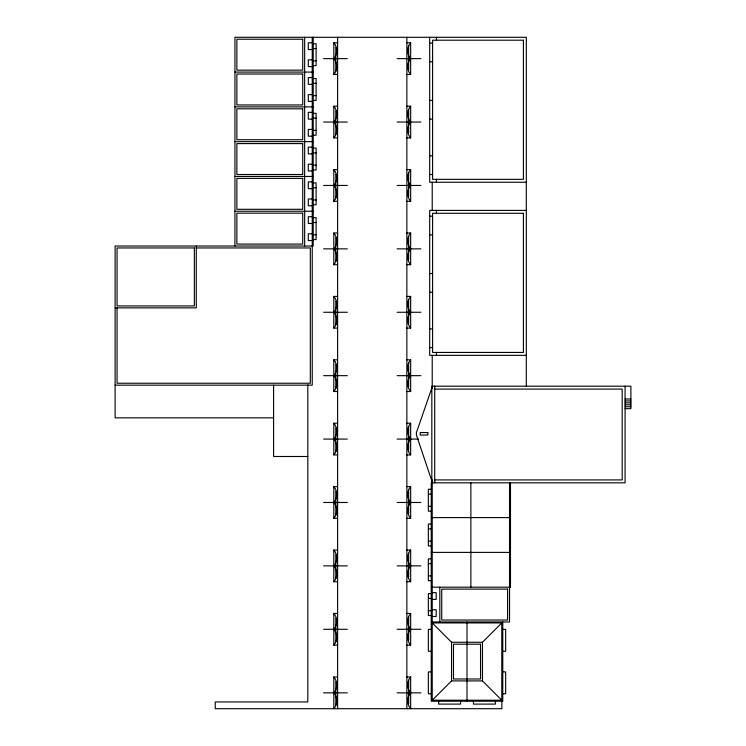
<?xml version="1.0" encoding="UTF-8"?>
<svg xmlns="http://www.w3.org/2000/svg" width="746" height="746" viewBox="0 0 746 746"><rect width="100%" height="100%" fill="white"/><g stroke="black" fill="none" stroke-linecap="round" stroke-linejoin="round"><path stroke-width="1.12" d="M431.822 388.125L416.427 432.568L416.427 435.049L431.822 480.89M501.797 700.233L482.466 680.912L482.466 642.259L501.797 622.929L432.223 622.929L432.223 700.233L501.797 700.233L501.797 622.929M432.223 700.233L451.544 680.912L451.544 642.259L432.223 622.929M312.248 42.774L308.285 42.774L308.285 49.544L312.248 49.544M337.612 74.488L333.807 74.488A11.488 10.901 -90 0 0 333.807 58.645A11.488 10.901 -90 0 0 333.807 42.792L337.612 42.792M406.859 42.792L410.664 42.792A11.488 10.901 90 0 0 410.664 58.645A11.488 10.901 90 0 0 410.664 74.488L406.859 74.488M429.687 43.1L432.587 43.1M313.208 43.744L316.108 43.744L316.108 65.648L313.208 65.648M313.208 48.574L316.108 48.574M323.596 58.645L347.3 58.645M397.161 58.645L420.865 58.645M312.248 59.848L308.285 59.848L308.285 66.608L312.248 66.608M313.208 60.818L316.108 60.818M429.687 61.778L432.587 61.778M234.943 72.082L313.208 72.082M312.248 77.565L308.285 77.565L308.285 84.326L312.248 84.326M313.208 78.526L316.108 78.526L316.108 100.43L313.208 100.43M313.208 83.356L316.108 83.356M312.248 94.63L308.285 94.63L308.285 101.4L312.248 101.4M313.208 95.6L316.108 95.6M429.687 100.43L432.587 100.43M337.612 137.898L333.807 137.898A11.488 10.901 -90 0 0 333.807 122.046A11.488 10.901 -90 0 0 333.807 106.193L337.612 106.193M406.859 106.193L410.664 106.193L410.664 137.898L406.859 137.898M234.943 106.874L313.208 106.874M312.248 112.348L308.285 112.348L308.285 119.118L312.248 119.118M313.208 113.317L316.108 113.317L316.108 135.222L313.208 135.222M313.208 118.148L316.108 118.148M429.687 119.118L432.587 119.118M323.596 122.046L347.3 122.046M397.161 122.046L420.865 122.046M312.248 129.422L308.285 129.422L308.285 136.182L312.248 136.182M313.208 130.382L316.108 130.382M234.943 141.656L313.208 141.656M312.248 147.139L308.285 147.139L308.285 153.9L312.248 153.9M313.208 148.1L316.108 148.1L316.108 170.004L313.208 170.004M313.208 152.93L316.108 152.93M429.687 155.83L432.587 155.83M312.248 164.204L308.285 164.204L308.285 170.974L312.248 170.974M313.208 165.174L316.108 165.174M337.612 201.299L333.807 201.299A11.488 10.901 -90 0 0 333.807 185.456A11.488 10.901 -90 0 0 333.807 169.603L337.612 169.603M406.859 169.603L410.664 169.603L410.664 201.299L406.859 201.299M429.687 174.517L432.587 174.517M234.943 176.448L313.208 176.448M312.248 181.921L308.285 181.921L308.285 188.682L312.248 188.682M526.312 182.248L429.687 182.248L429.687 37.3M313.208 182.891L316.108 182.891L316.108 204.796L313.208 204.796M323.596 185.456L347.3 185.456M397.161 185.456L420.865 185.456M313.208 187.722L316.108 187.722M312.248 198.995L308.285 198.995L308.285 205.756L312.248 205.756M313.208 199.956L316.108 199.956M526.312 210.4L429.687 210.4L429.687 355.338L526.312 355.338M234.943 211.23L313.208 211.23M429.687 216.191L432.587 216.191M312.248 216.713L308.285 216.713L308.285 223.474L312.248 223.474M313.208 217.673L316.108 217.673L316.108 239.578L313.208 239.578M313.208 222.504L316.108 222.504M337.612 264.709L333.807 264.709L333.807 233.004L337.612 233.004M406.859 233.004L410.664 233.004L410.664 264.709L406.859 264.709M312.248 233.778L308.285 233.778L308.285 240.548L312.248 240.548M313.208 234.748L316.108 234.748M429.687 234.878L432.587 234.878M196.291 247.952L310.317 247.952L310.317 383.239L117.057 383.239L117.057 307.865M323.596 248.856L347.3 248.856M397.161 248.856L420.865 248.856M429.687 273.53L432.587 273.53M429.687 292.208L432.587 292.208M337.612 328.109L333.807 328.109A11.488 10.901 -90 0 0 333.807 312.266A11.488 10.901 -90 0 0 333.807 296.414L337.612 296.414M406.859 296.414L410.664 296.414A11.488 10.901 90 0 0 410.664 312.266A11.488 10.901 90 0 0 410.664 328.109L406.859 328.109M115.117 307.865L196.291 307.865L196.291 246.021M323.596 312.266L347.3 312.266M397.161 312.266L420.865 312.266M429.687 328.93L432.587 328.93M429.687 347.608L432.587 347.608M337.612 391.519L333.807 391.519A11.488 10.901 -90 0 0 333.807 375.667A11.488 10.901 -90 0 0 333.807 359.814L337.612 359.814M406.859 359.814L410.664 359.814A11.488 10.901 90 0 0 410.664 375.667A11.488 10.901 90 0 0 410.664 391.519L406.859 391.519M323.596 375.667L347.3 375.667M397.161 375.667L420.865 375.667M115.117 385.169L312.248 385.169L312.248 37.3M434.722 389.086L622.183 389.086L622.183 479.92L434.722 479.92M625.083 399.007L630.883 399.007M625.083 400.938L630.883 400.938M625.083 402.868L630.883 402.868M625.083 404.808L630.883 404.808M625.083 406.738L630.883 406.738M625.083 408.668L630.883 408.668L630.883 386.186L431.822 386.186L431.822 482.821M273.595 417.844L115.117 417.844L115.117 246.021L313.208 246.021L313.208 37.3M337.612 454.92L333.807 454.92A11.488 10.901 -90 0 0 333.807 439.077A11.488 10.901 -90 0 0 333.807 423.224L337.612 423.224M406.859 423.224L410.664 423.224A11.488 10.901 90 0 0 410.664 439.077A11.488 10.901 90 0 0 410.664 454.92L406.859 454.92M323.596 439.077L347.3 439.077M397.161 439.077L418.609 439.077M307.809 456.496L273.595 456.496L273.595 385.169M337.612 518.33L333.807 518.33L333.807 486.625L337.612 486.625M406.859 486.625L410.664 486.625A11.488 10.901 90 0 0 410.664 502.478A11.488 10.901 90 0 0 410.664 518.33L406.859 518.33M431.253 489.264L428.353 489.264L428.353 511.159L431.253 511.159M428.353 494.094L431.253 494.094M323.596 502.478L347.3 502.478M397.161 502.478L420.865 502.478M428.353 506.329L431.253 506.329M431.253 517.603L510.488 517.603M431.253 524.046L428.353 524.046L428.353 545.951L431.253 545.951M428.353 528.877L431.253 528.877M428.353 541.12L431.253 541.12M337.612 581.731L333.807 581.731L333.807 550.035L337.612 550.035M406.859 550.035L410.664 550.035L410.664 581.731L406.859 581.731M431.253 552.394L510.488 552.394M431.253 558.838L428.353 558.838L428.353 580.733L431.253 580.733M428.353 563.668L431.253 563.668M323.596 565.878L347.3 565.878M397.161 565.878L420.865 565.878M428.353 575.903L431.253 575.903M431.253 587.177L510.488 587.177L510.488 482.821M432.223 592.65L436.186 592.65L436.186 599.42L432.223 599.42M431.253 593.62L428.353 593.62L428.353 615.525L431.253 615.525M428.353 598.451L431.253 598.451M432.223 609.724L436.186 609.724L436.186 616.494L432.223 616.494M428.353 610.694L431.253 610.694M337.612 645.141L333.807 645.141L333.807 613.436L337.612 613.436M406.859 613.436L410.664 613.436L410.664 645.141L406.859 645.141M431.253 621.968L509.527 621.968L509.527 482.821M323.596 629.288L347.3 629.288M397.161 629.288L420.865 629.288M431.253 629.372L428.353 629.372L428.353 651.277L431.253 651.277M502.757 629.372L505.657 629.372L505.657 651.277L502.757 651.277M451.544 642.259L482.466 642.259M431.253 671.894L428.353 671.894L428.353 693.789L431.253 693.789M502.757 671.894L505.657 671.894L505.657 693.789L502.757 693.789M333.807 676.995L333.807 708.7A11.488 10.901 -90 0 0 333.807 692.847A11.488 10.901 -90 0 0 333.807 676.995L337.612 676.995M406.859 676.995L410.664 676.995A11.488 10.901 -90 0 0 410.664 692.847A11.488 10.901 -90 0 0 410.664 708.7L410.664 676.995M451.544 680.912L482.466 680.912M323.596 692.847L347.3 692.847M397.161 692.847L420.865 692.847M625.083 386.186L625.083 482.821L431.253 482.821L431.253 701.203L502.757 701.203L502.757 621.968M526.312 386.186L526.312 37.3L234.943 37.3L234.943 246.021M510.012 482.821L510.012 587.177M501.881 700.97L501.881 708.7L215.24 708.7L215.24 701.939L307.809 701.939L307.809 384.722M495.353 701.203L495.353 704.103L473.449 704.103L473.449 701.203M470.875 482.821L470.875 587.177M467.005 621.968L467.005 701.203M460.562 701.203L460.562 704.103L438.667 704.103L438.667 701.203M439.814 587.177L439.814 621.968M436.447 37.3L436.447 40.2M436.447 179.348L436.447 182.248M436.447 210.4L436.447 213.291M436.447 352.438L436.447 355.338M434.722 386.186L434.722 482.821M432.223 182.248L432.223 210.4M432.223 355.338L432.223 388.498M432.223 479.781L432.223 621.968M410.664 42.792L410.664 74.488M410.664 296.414L410.664 328.109M410.664 359.814L410.664 391.519M410.664 423.224L410.664 454.92M410.664 486.625L410.664 518.33M408.659 46.028L408.659 69.732M408.659 109.438L408.659 133.142M408.659 172.839L408.659 196.543M408.659 236.249L408.659 259.953M408.659 299.65L408.659 323.354M408.659 363.06L408.659 386.764M408.659 426.46L408.659 450.164M408.659 489.87L408.659 513.574M408.659 553.271L408.659 576.975M408.659 616.681L408.659 640.385M408.659 680.24L408.659 703.944M406.859 37.3L406.859 708.7M337.612 37.3L337.612 708.7M335.812 47.548L335.812 71.252M335.812 110.949L335.812 134.653M335.812 174.359L335.812 198.063M335.812 237.76L335.812 261.464M335.812 301.17L335.812 324.874M335.812 364.57L335.812 388.274M335.812 427.98L335.812 451.684M335.812 491.381L335.812 515.085M335.812 554.791L335.812 578.495M335.812 618.192L335.812 641.896M335.812 681.751L335.812 705.455M333.807 42.792L333.807 74.488M333.807 106.193L333.807 137.898M333.807 169.603L333.807 201.299M333.807 296.414L333.807 328.109M333.807 359.814L333.807 391.519M333.807 423.224L333.807 454.92M304.648 37.3L304.648 246.021M410.664 645.141A11.488 10.901 -90 0 1 410.664 629.288A11.488 10.901 -90 0 1 410.664 613.436M410.664 581.731A11.488 10.901 -90 0 1 410.664 565.878A11.488 10.901 -90 0 1 410.664 550.035M410.664 264.709A11.488 10.901 90 0 1 410.664 248.856A11.488 10.901 90 0 1 410.664 233.004M410.664 201.299A11.488 10.901 90 0 1 410.664 185.456A11.488 10.901 90 0 1 410.664 169.603M410.664 137.898A11.488 10.901 90 0 1 410.664 122.046A11.488 10.901 90 0 1 410.664 106.193M333.807 233.004A11.488 10.901 -90 0 1 333.807 248.856A11.488 10.901 -90 0 1 333.807 264.709M333.807 486.625A11.488 10.901 -90 0 1 333.807 502.478A11.488 10.901 -90 0 1 333.807 518.33M333.807 550.035A11.488 10.901 -90 0 1 333.807 565.878A11.488 10.901 -90 0 1 333.807 581.731M333.807 613.436A11.488 10.901 -90 0 1 333.807 629.288A11.488 10.901 -90 0 1 333.807 645.141M302.717 39.23L236.874 39.23L236.874 70.152L302.717 70.152L302.717 39.23M523.412 40.2L432.587 40.2L432.587 179.348L523.412 179.348L523.412 40.2M302.717 74.022L236.874 74.022L236.874 104.944L302.717 104.944L302.717 74.022M302.717 108.804L236.874 108.804L236.874 139.726L302.717 139.726L302.717 108.804M302.717 143.596L236.874 143.596L236.874 174.517L302.717 174.517L302.717 143.596M302.717 178.378L236.874 178.378L236.874 209.3L302.717 209.3L302.717 178.378M302.717 213.169L236.874 213.169L236.874 244.091L302.717 244.091L302.717 213.169M523.412 213.291L432.587 213.291L432.587 352.438L523.412 352.438L523.412 213.291M194.361 247.952L117.057 247.952L117.057 305.935L194.361 305.935L194.361 247.952M427.822 432.568L420.222 432.568L420.222 435.049L427.822 435.049L427.822 432.568M507.588 589.107L441.744 589.107L441.744 620.029L507.588 620.029L507.588 589.107M480.536 644.19L453.484 644.19L453.484 678.981L480.536 678.981L480.536 644.19"/></g></svg>
